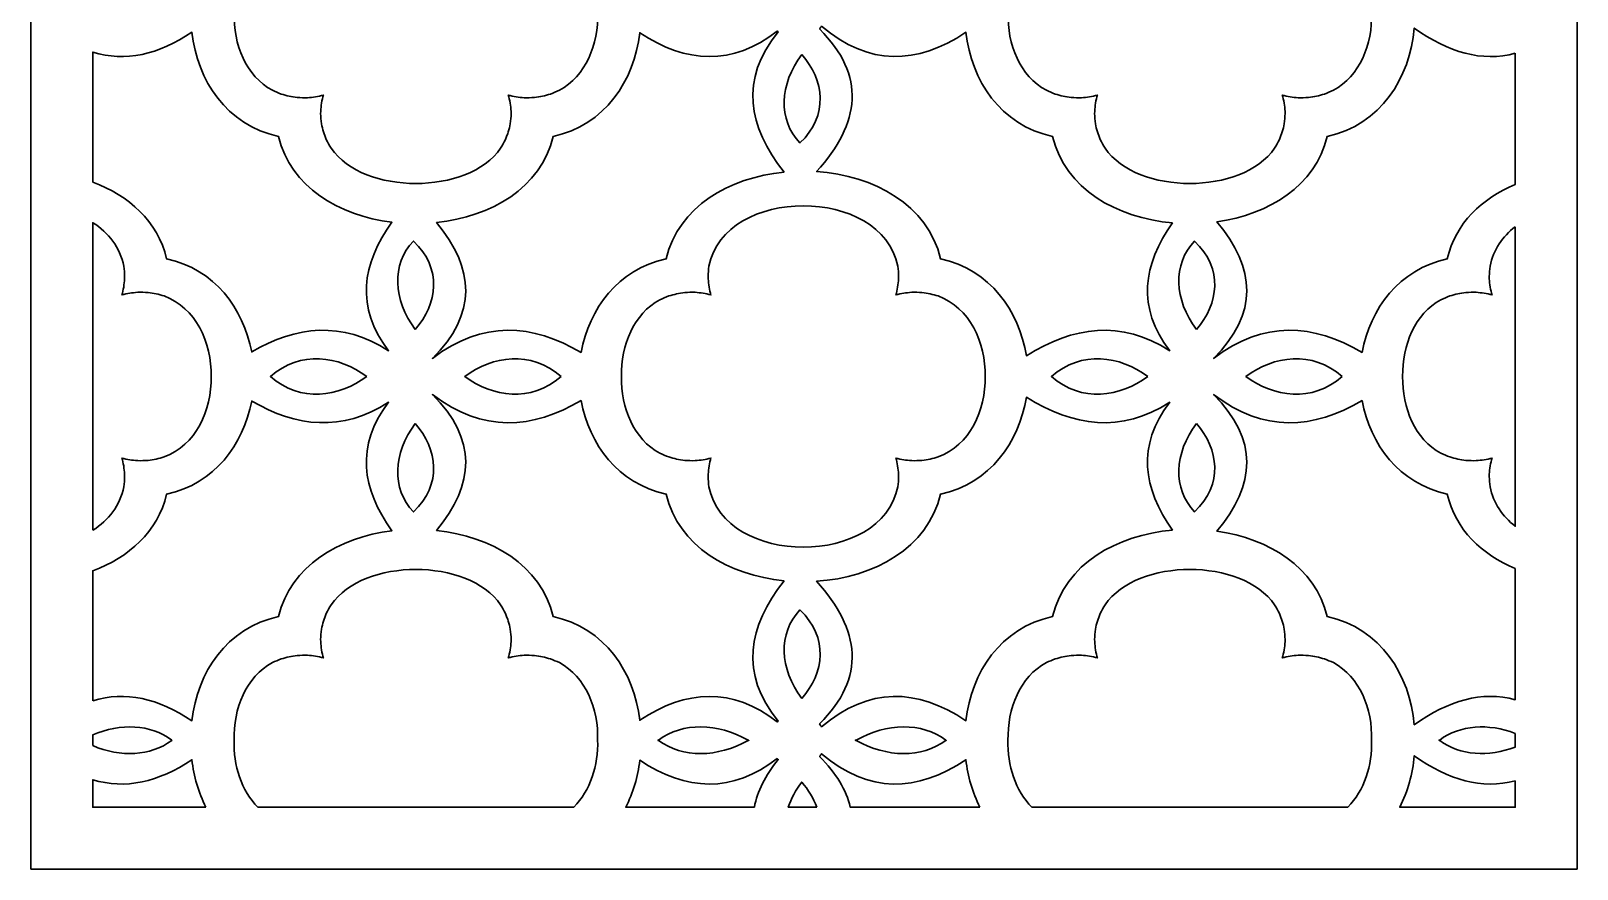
# Model space of a CAD drawing. Header units: centimetres. Extents: x 14.5 to 19.1, y -9 to 9.
# Drawn here: x 14.548 to 19.14, y -9 to -6.512 of the extents above; entities that cross this region are included whole.
import ezdxf

# ---------------------------------------------------------------- set-up
doc = ezdxf.new("R2010")
doc.units = ezdxf.units.CM
doc.header["$MEASUREMENT"] = 0
doc.layers.add('layer 1', color=7, linetype='Continuous')

msp = doc.modelspace()

# ---------------------------------------------------------------- linework, layer by layer
at = {"layer": 'layer 1', "color": 250, "lineweight": 30}
for points, knots in [([(14.54762, 9.00076), (14.54762, 9.00076), (19.1397, 9.00076), (19.1397, 9.00076), (19.1397, 9.00076), (19.1397, 9.00076), (19.1397, -9.00021), (19.1397, -9.00021), (19.1397, -9.00021), (19.1397, -9.00021), (14.54762, -9.00021), (14.54762, -9.00021), (14.54762, -9.00021), (14.54762, -9.00021), (14.54762, 9.00076), (14.54762, 9.00076)], [0, 0, 0, 0, 0.2, 0.2, 0.2, 0.2, 0.4, 0.4, 0.4, 0.4, 0.6, 0.6, 0.6, 0.6, 1, 1, 1, 1]), ([(15.15078, -6.45843), (15.1487, -6.36483), (15.1867, -6.26979), (15.26472, -6.22813), (15.26472, -6.22813), (15.2734, -6.22399), (15.28192, -6.22041), (15.291, -6.21707), (15.291, -6.21707), (15.30698, -6.21204), (15.3219, -6.20885), (15.33865, -6.20687), (15.33865, -6.20687), (15.34899, -6.20614), (15.35885, -6.2059), (15.36921, -6.20615), (15.36921, -6.20615), (15.38569, -6.20733), (15.40049, -6.2097), (15.41631, -6.2138), (15.41631, -6.2138), (15.4158, -6.21222), (15.41528, -6.21062), (15.41478, -6.209), (15.41478, -6.209), (15.41058, -6.19214), (15.40849, -6.1766), (15.40803, -6.1593), (15.40803, -6.1593), (15.40831, -6.14898), (15.4091, -6.13919), (15.4105, -6.12894), (15.4105, -6.12894), (15.41371, -6.11237), (15.41822, -6.09766), (15.42491, -6.08197), (15.42491, -6.08197), (15.42926, -6.07303), (15.43387, -6.06469), (15.43916, -6.0562), (15.43916, -6.0562), (15.53583, -5.91659), (15.84584, -5.91642), (15.94265, -6.0562), (15.94265, -6.0562), (15.94791, -6.06469), (15.95254, -6.07303), (15.9569, -6.08197), (15.9569, -6.08197), (15.96359, -6.09766), (15.96809, -6.11237), (15.9713, -6.12894), (15.9713, -6.12894), (15.97271, -6.13919), (15.9735, -6.14898), (15.97377, -6.1593), (15.97377, -6.1593), (15.97331, -6.1766), (15.97124, -6.19214), (15.96701, -6.209), (15.96701, -6.209), (15.96652, -6.21062), (15.96601, -6.21222), (15.96549, -6.2138), (15.96549, -6.2138), (15.98132, -6.2097), (15.99611, -6.20733), (16.01258, -6.20615), (16.01258, -6.20615), (16.02294, -6.2059), (16.03282, -6.20614), (16.04315, -6.20687), (16.04315, -6.20687), (16.0599, -6.20885), (16.07482, -6.21204), (16.09081, -6.21707), (16.09081, -6.21707), (16.09989, -6.22041), (16.1084, -6.22399), (16.11711, -6.22813), (16.11711, -6.22813), (16.19544, -6.26998), (16.23337, -6.36485), (16.2308, -6.45843), (16.2308, -6.45843), (16.23337, -6.55199), (16.19544, -6.64687), (16.11711, -6.68873), (16.11711, -6.68873), (16.1084, -6.69287), (16.09989, -6.69644), (16.09081, -6.69977), (16.09081, -6.69977), (16.07482, -6.70481), (16.0599, -6.70798), (16.04315, -6.70997), (16.04315, -6.70997), (16.03282, -6.7107), (16.02294, -6.71093), (16.01258, -6.71069), (16.01258, -6.71069), (15.99611, -6.70952), (15.98132, -6.70713), (15.96549, -6.70304), (15.96549, -6.70304), (15.96601, -6.70463), (15.96652, -6.70624), (15.96701, -6.70785), (15.96701, -6.70785), (15.97124, -6.72471), (15.97331, -6.74023), (15.97377, -6.75755), (15.97377, -6.75755), (15.9735, -6.76785), (15.97271, -6.77766), (15.9713, -6.78789), (15.9713, -6.78789), (15.96809, -6.80447), (15.96359, -6.8192), (15.9569, -6.83487), (15.9569, -6.83487), (15.95254, -6.84381), (15.94791, -6.85215), (15.94265, -6.86065), (15.94265, -6.86065), (15.84584, -7.00043), (15.53583, -7.00026), (15.43916, -6.86065), (15.43916, -6.86065), (15.43387, -6.85215), (15.42926, -6.84381), (15.42491, -6.83487), (15.42491, -6.83487), (15.41822, -6.8192), (15.41371, -6.80447), (15.4105, -6.78789), (15.4105, -6.78789), (15.4091, -6.77766), (15.40831, -6.76785), (15.40803, -6.75755), (15.40803, -6.75755), (15.40849, -6.74023), (15.41058, -6.72471), (15.41478, -6.70785), (15.41478, -6.70785), (15.41528, -6.70624), (15.4158, -6.70463), (15.41631, -6.70304), (15.41631, -6.70304), (15.40049, -6.70713), (15.38569, -6.70952), (15.36921, -6.71069), (15.36921, -6.71069), (15.35885, -6.71093), (15.34899, -6.7107), (15.33865, -6.70997), (15.33865, -6.70997), (15.3219, -6.70798), (15.30698, -6.70481), (15.291, -6.69977), (15.291, -6.69977), (15.28192, -6.69644), (15.2734, -6.69287), (15.26472, -6.68873), (15.26472, -6.68873), (15.1867, -6.64705), (15.1487, -6.55202), (15.15078, -6.45843)], [0, 0, 0, 0, 0.0232558, 0.0232558, 0.0232558, 0.0232558, 0.0465116, 0.0465116, 0.0465116, 0.0465116, 0.0697674, 0.0697674, 0.0697674, 0.0697674, 0.0930233, 0.0930233, 0.0930233, 0.0930233, 0.1162791, 0.1162791, 0.1162791, 0.1162791, 0.1395349, 0.1395349, 0.1395349, 0.1395349, 0.1627907, 0.1627907, 0.1627907, 0.1627907, 0.1860465, 0.1860465, 0.1860465, 0.1860465, 0.2093023, 0.2093023, 0.2093023, 0.2093023, 0.2325581, 0.2325581, 0.2325581, 0.2325581, 0.255814, 0.255814, 0.255814, 0.255814, 0.2790698, 0.2790698, 0.2790698, 0.2790698, 0.3023256, 0.3023256, 0.3023256, 0.3023256, 0.3255814, 0.3255814, 0.3255814, 0.3255814, 0.3488372, 0.3488372, 0.3488372, 0.3488372, 0.372093, 0.372093, 0.372093, 0.372093, 0.3953488, 0.3953488, 0.3953488, 0.3953488, 0.4186047, 0.4186047, 0.4186047, 0.4186047, 0.4418605, 0.4418605, 0.4418605, 0.4418605, 0.4651163, 0.4651163, 0.4651163, 0.4651163, 0.4883721, 0.4883721, 0.4883721, 0.4883721, 0.5116279, 0.5116279, 0.5116279, 0.5116279, 0.5348837, 0.5348837, 0.5348837, 0.5348837, 0.5581395, 0.5581395, 0.5581395, 0.5581395, 0.5813953, 0.5813953, 0.5813953, 0.5813953, 0.6046512, 0.6046512, 0.6046512, 0.6046512, 0.627907, 0.627907, 0.627907, 0.627907, 0.6511628, 0.6511628, 0.6511628, 0.6511628, 0.6744186, 0.6744186, 0.6744186, 0.6744186, 0.6976744, 0.6976744, 0.6976744, 0.6976744, 0.7209302, 0.7209302, 0.7209302, 0.7209302, 0.744186, 0.744186, 0.744186, 0.744186, 0.7674419, 0.7674419, 0.7674419, 0.7674419, 0.7906977, 0.7906977, 0.7906977, 0.7906977, 0.8139535, 0.8139535, 0.8139535, 0.8139535, 0.8372093, 0.8372093, 0.8372093, 0.8372093, 0.8604651, 0.8604651, 0.8604651, 0.8604651, 0.8837209, 0.8837209, 0.8837209, 0.8837209, 0.9069767, 0.9069767, 0.9069767, 0.9069767, 0.9302326, 0.9302326, 0.9302326, 0.9302326, 0.9534884, 0.9534884, 0.9534884, 0.9534884, 1, 1, 1, 1]), ([(17.44948, -6.45843), (17.44739, -6.36483), (17.48541, -6.26979), (17.56341, -6.22813), (17.56341, -6.22813), (17.57212, -6.22399), (17.58061, -6.22041), (17.5897, -6.21707), (17.5897, -6.21707), (17.60568, -6.21204), (17.6206, -6.20885), (17.63735, -6.20687), (17.63735, -6.20687), (17.6477, -6.20614), (17.65756, -6.2059), (17.66793, -6.20615), (17.66793, -6.20615), (17.6844, -6.20733), (17.69919, -6.2097), (17.71501, -6.2138), (17.71501, -6.2138), (17.71449, -6.21222), (17.71399, -6.21062), (17.71349, -6.209), (17.71349, -6.209), (17.70928, -6.19214), (17.70719, -6.1766), (17.70673, -6.1593), (17.70673, -6.1593), (17.70701, -6.14898), (17.70779, -6.13919), (17.7092, -6.12894), (17.7092, -6.12894), (17.71242, -6.11237), (17.71691, -6.09766), (17.7236, -6.08197), (17.7236, -6.08197), (17.72798, -6.07303), (17.73258, -6.06469), (17.73785, -6.0562), (17.73785, -6.0562), (17.83454, -5.91659), (18.14456, -5.91642), (18.24135, -6.0562), (18.24135, -6.0562), (18.24662, -6.06469), (18.25124, -6.07303), (18.25561, -6.08197), (18.25561, -6.08197), (18.26229, -6.09766), (18.2668, -6.11237), (18.27, -6.12894), (18.27, -6.12894), (18.27142, -6.13919), (18.27221, -6.14898), (18.27249, -6.1593), (18.27249, -6.1593), (18.27201, -6.1766), (18.26993, -6.19214), (18.26572, -6.209), (18.26572, -6.209), (18.26523, -6.21062), (18.26472, -6.21222), (18.26419, -6.2138), (18.26419, -6.2138), (18.28002, -6.2097), (18.29481, -6.20733), (18.31127, -6.20615), (18.31127, -6.20615), (18.32165, -6.2059), (18.33152, -6.20614), (18.34186, -6.20687), (18.34186, -6.20687), (18.3586, -6.20885), (18.37352, -6.21204), (18.3895, -6.21707), (18.3895, -6.21707), (18.3986, -6.22041), (18.4071, -6.22399), (18.4158, -6.22813), (18.4158, -6.22813), (18.49413, -6.26998), (18.53206, -6.36485), (18.5295, -6.45843), (18.5295, -6.45843), (18.53206, -6.55199), (18.49413, -6.64687), (18.4158, -6.68873), (18.4158, -6.68873), (18.4071, -6.69287), (18.3986, -6.69644), (18.3895, -6.69977), (18.3895, -6.69977), (18.37352, -6.70481), (18.3586, -6.70798), (18.34186, -6.70997), (18.34186, -6.70997), (18.33152, -6.7107), (18.32165, -6.71093), (18.31127, -6.71069), (18.31127, -6.71069), (18.29481, -6.70952), (18.28002, -6.70713), (18.26419, -6.70304), (18.26419, -6.70304), (18.26472, -6.70463), (18.26523, -6.70624), (18.26572, -6.70785), (18.26572, -6.70785), (18.26993, -6.72471), (18.27201, -6.74023), (18.27249, -6.75755), (18.27249, -6.75755), (18.27221, -6.76785), (18.27142, -6.77766), (18.27, -6.78789), (18.27, -6.78789), (18.2668, -6.80447), (18.26229, -6.8192), (18.25561, -6.83487), (18.25561, -6.83487), (18.25124, -6.84381), (18.24662, -6.85215), (18.24135, -6.86065), (18.24135, -6.86065), (18.14456, -7.00043), (17.83454, -7.00026), (17.73785, -6.86065), (17.73785, -6.86065), (17.73258, -6.85215), (17.72798, -6.84381), (17.7236, -6.83487), (17.7236, -6.83487), (17.71691, -6.8192), (17.71242, -6.80447), (17.7092, -6.78789), (17.7092, -6.78789), (17.70779, -6.77766), (17.70701, -6.76785), (17.70673, -6.75755), (17.70673, -6.75755), (17.70719, -6.74023), (17.70928, -6.72471), (17.71349, -6.70785), (17.71349, -6.70785), (17.71399, -6.70624), (17.71449, -6.70463), (17.71501, -6.70304), (17.71501, -6.70304), (17.69919, -6.70713), (17.6844, -6.70952), (17.66793, -6.71069), (17.66793, -6.71069), (17.65756, -6.71093), (17.6477, -6.7107), (17.63735, -6.70997), (17.63735, -6.70997), (17.6206, -6.70798), (17.60568, -6.70481), (17.5897, -6.69977), (17.5897, -6.69977), (17.58061, -6.69644), (17.57212, -6.69287), (17.56341, -6.68873), (17.56341, -6.68873), (17.48541, -6.64705), (17.44739, -6.55202), (17.44948, -6.45843)], [0, 0, 0, 0, 0.0232558, 0.0232558, 0.0232558, 0.0232558, 0.0465116, 0.0465116, 0.0465116, 0.0465116, 0.0697674, 0.0697674, 0.0697674, 0.0697674, 0.0930233, 0.0930233, 0.0930233, 0.0930233, 0.1162791, 0.1162791, 0.1162791, 0.1162791, 0.1395349, 0.1395349, 0.1395349, 0.1395349, 0.1627907, 0.1627907, 0.1627907, 0.1627907, 0.1860465, 0.1860465, 0.1860465, 0.1860465, 0.2093023, 0.2093023, 0.2093023, 0.2093023, 0.2325581, 0.2325581, 0.2325581, 0.2325581, 0.255814, 0.255814, 0.255814, 0.255814, 0.2790698, 0.2790698, 0.2790698, 0.2790698, 0.3023256, 0.3023256, 0.3023256, 0.3023256, 0.3255814, 0.3255814, 0.3255814, 0.3255814, 0.3488372, 0.3488372, 0.3488372, 0.3488372, 0.372093, 0.372093, 0.372093, 0.372093, 0.3953488, 0.3953488, 0.3953488, 0.3953488, 0.4186047, 0.4186047, 0.4186047, 0.4186047, 0.4418605, 0.4418605, 0.4418605, 0.4418605, 0.4651163, 0.4651163, 0.4651163, 0.4651163, 0.4883721, 0.4883721, 0.4883721, 0.4883721, 0.5116279, 0.5116279, 0.5116279, 0.5116279, 0.5348837, 0.5348837, 0.5348837, 0.5348837, 0.5581395, 0.5581395, 0.5581395, 0.5581395, 0.5813953, 0.5813953, 0.5813953, 0.5813953, 0.6046512, 0.6046512, 0.6046512, 0.6046512, 0.627907, 0.627907, 0.627907, 0.627907, 0.6511628, 0.6511628, 0.6511628, 0.6511628, 0.6744186, 0.6744186, 0.6744186, 0.6744186, 0.6976744, 0.6976744, 0.6976744, 0.6976744, 0.7209302, 0.7209302, 0.7209302, 0.7209302, 0.744186, 0.744186, 0.744186, 0.744186, 0.7674419, 0.7674419, 0.7674419, 0.7674419, 0.7906977, 0.7906977, 0.7906977, 0.7906977, 0.8139535, 0.8139535, 0.8139535, 0.8139535, 0.8372093, 0.8372093, 0.8372093, 0.8372093, 0.8604651, 0.8604651, 0.8604651, 0.8604651, 0.8837209, 0.8837209, 0.8837209, 0.8837209, 0.9069767, 0.9069767, 0.9069767, 0.9069767, 0.9302326, 0.9302326, 0.9302326, 0.9302326, 0.9534884, 0.9534884, 0.9534884, 0.9534884, 1, 1, 1, 1]), ([(14.7313, -6.96129), (14.7313, -6.96129), (14.7313, -6.57543), (14.7313, -6.57543), (14.7313, -6.57543), (14.82813, -6.60547), (14.92633, -6.58265), (15.02566, -6.51637), (15.02566, -6.51637), (15.04199, -6.65926), (15.12787, -6.79181), (15.2834, -6.82569), (15.2834, -6.82569), (15.31847, -6.97585), (15.4621, -7.06065), (15.61981, -7.08011), (15.61981, -7.08011), (15.53075, -7.20513), (15.51053, -7.33191), (15.61002, -7.46172), (15.61002, -7.46172), (15.47169, -7.37251), (15.33656, -7.38822), (15.20329, -7.46527), (15.20329, -7.46527), (15.17825, -7.33548), (15.09407, -7.22032), (14.95062, -7.18904), (14.95062, -7.18904), (14.92441, -7.07684), (14.83842, -7.00093), (14.7313, -6.96129)], [0, 0, 0, 0, 0.1111111, 0.1111111, 0.1111111, 0.1111111, 0.2222222, 0.2222222, 0.2222222, 0.2222222, 0.3333333, 0.3333333, 0.3333333, 0.3333333, 0.4444444, 0.4444444, 0.4444444, 0.4444444, 0.5555556, 0.5555556, 0.5555556, 0.5555556, 0.6666667, 0.6666667, 0.6666667, 0.6666667, 0.7777778, 0.7777778, 0.7777778, 0.7777778, 1, 1, 1, 1]), ([(16.78436, -6.93166), (16.62149, -6.94793), (16.47062, -7.03367), (16.43431, -7.18904), (16.43431, -7.18904), (16.2904, -7.22042), (16.20612, -7.33625), (16.18141, -7.46658), (16.18141, -7.46658), (16.03705, -7.38235), (15.89052, -7.36986), (15.74016, -7.48444), (15.74016, -7.48444), (15.87347, -7.35284), (15.86587, -7.21818), (15.75234, -7.0812), (15.75234, -7.0812), (15.91381, -7.06405), (16.06261, -6.97893), (16.0984, -6.82569), (16.0984, -6.82569), (16.25338, -6.79191), (16.3392, -6.6602), (16.35596, -6.51791), (16.35596, -6.51791), (16.49452, -6.60942), (16.63087, -6.61628), (16.76436, -6.51277), (16.76436, -6.51277), (16.76533, -6.51371), (16.76634, -6.51462), (16.76738, -6.51551), (16.76738, -6.51551), (16.65073, -6.65735), (16.67838, -6.79551), (16.78436, -6.93166)], [0, 0, 0, 0, 0.1, 0.1, 0.1, 0.1, 0.2, 0.2, 0.2, 0.2, 0.3, 0.3, 0.3, 0.3, 0.4, 0.4, 0.4, 0.4, 0.5, 0.5, 0.5, 0.5, 0.6, 0.6, 0.6, 0.6, 0.7, 0.7, 0.7, 0.7, 0.8, 0.8, 0.8, 0.8, 1, 1, 1, 1]), ([(17.93819, -7.08222), (17.85041, -7.20656), (17.83098, -7.33264), (17.9299, -7.46172), (17.9299, -7.46172), (17.78499, -7.36824), (17.64353, -7.38996), (17.50407, -7.47675), (17.50407, -7.47675), (17.48185, -7.3423), (17.39699, -7.22123), (17.24932, -7.18904), (17.24932, -7.18904), (17.21169, -7.0279), (17.05071, -6.9416), (16.88097, -6.93013), (16.88097, -6.93013), (17.01187, -6.78619), (17.02825, -6.64472), (16.88979, -6.50666), (16.88979, -6.50666), (16.89202, -6.50403), (16.89408, -6.50124), (16.89592, -6.49836), (16.89592, -6.49836), (17.0358, -6.61734), (17.17888, -6.61345), (17.32436, -6.51637), (17.32436, -6.51637), (17.34069, -6.65926), (17.42657, -6.79181), (17.58209, -6.82569), (17.58209, -6.82569), (17.61863, -6.98209), (17.7729, -7.06761), (17.93819, -7.08222)], [0, 0, 0, 0, 0.1, 0.1, 0.1, 0.1, 0.2, 0.2, 0.2, 0.2, 0.3, 0.3, 0.3, 0.3, 0.4, 0.4, 0.4, 0.4, 0.5, 0.5, 0.5, 0.5, 0.6, 0.6, 0.6, 0.6, 0.7, 0.7, 0.7, 0.7, 0.8, 0.8, 0.8, 0.8, 1, 1, 1, 1]), ([(18.95603, -6.57882), (18.95603, -6.57882), (18.95603, -6.96816), (18.95603, -6.96816), (18.95603, -6.96816), (18.85711, -7.00938), (18.77896, -7.083), (18.7542, -7.18904), (18.7542, -7.18904), (18.61029, -7.22042), (18.52601, -7.33625), (18.5013, -7.46658), (18.5013, -7.46658), (18.35694, -7.38235), (18.21041, -7.36986), (18.06004, -7.48444), (18.06004, -7.48444), (18.19412, -7.3521), (18.18566, -7.21663), (18.07026, -7.07883), (18.07026, -7.07883), (18.22416, -7.05718), (18.36275, -6.97282), (18.39711, -6.82569), (18.39711, -6.82569), (18.55703, -6.79085), (18.64331, -6.65172), (18.65606, -6.50426), (18.65606, -6.50426), (18.7573, -6.57687), (18.85735, -6.60503), (18.95603, -6.57882)], [0, 0, 0, 0, 0.1111111, 0.1111111, 0.1111111, 0.1111111, 0.2222222, 0.2222222, 0.2222222, 0.2222222, 0.3333333, 0.3333333, 0.3333333, 0.3333333, 0.4444444, 0.4444444, 0.4444444, 0.4444444, 0.5555556, 0.5555556, 0.5555556, 0.5555556, 0.6666667, 0.6666667, 0.6666667, 0.6666667, 0.7777778, 0.7777778, 0.7777778, 0.7777778, 1, 1, 1, 1]), ([(16.83691, -6.58266), (16.77102, -6.67093), (16.76583, -6.77591), (16.8317, -6.84511), (16.8317, -6.84511), (16.91754, -6.76279), (16.90367, -6.65861), (16.83691, -6.58266)], [0, 0, 0, 0, 0.3333333, 0.3333333, 0.3333333, 0.3333333, 1, 1, 1, 1]), ([(17.38184, -7.53815), (17.3829, -7.43665), (17.33627, -7.3339), (17.24173, -7.29923), (17.24173, -7.29923), (17.22573, -7.29418), (17.21081, -7.29103), (17.19408, -7.28904), (17.19408, -7.28904), (17.18373, -7.2883), (17.17386, -7.28808), (17.1635, -7.28833), (17.1635, -7.28833), (17.14702, -7.28949), (17.13223, -7.29186), (17.11642, -7.29596), (17.11642, -7.29596), (17.11693, -7.29437), (17.11743, -7.29277), (17.11793, -7.29115), (17.11793, -7.29115), (17.12214, -7.27429), (17.12423, -7.25876), (17.1247, -7.24145), (17.1247, -7.24145), (17.12442, -7.23116), (17.12363, -7.22135), (17.12222, -7.21112), (17.12222, -7.21112), (17.07589, -6.97173), (16.60776, -6.97173), (16.56141, -7.21112), (16.56141, -7.21112), (16.56001, -7.22135), (16.55922, -7.23116), (16.55894, -7.24145), (16.55894, -7.24145), (16.55942, -7.25876), (16.56149, -7.27429), (16.5657, -7.29115), (16.5657, -7.29115), (16.5662, -7.29277), (16.5667, -7.29437), (16.56722, -7.29596), (16.56722, -7.29596), (16.5514, -7.29186), (16.53661, -7.28949), (16.52015, -7.28833), (16.52015, -7.28833), (16.50977, -7.28808), (16.4999, -7.2883), (16.48957, -7.28904), (16.48957, -7.28904), (16.47282, -7.29103), (16.4579, -7.29418), (16.44192, -7.29923), (16.44192, -7.29923), (16.43283, -7.30255), (16.42432, -7.30615), (16.41563, -7.31028), (16.41563, -7.31028), (16.3382, -7.35164), (16.30026, -7.44537), (16.30168, -7.53815), (16.30168, -7.53815), (16.30026, -7.63093), (16.3382, -7.72466), (16.41563, -7.76602), (16.41563, -7.76602), (16.42432, -7.77017), (16.43283, -7.77375), (16.44192, -7.77707), (16.44192, -7.77707), (16.4579, -7.78212), (16.47282, -7.78529), (16.48957, -7.78726), (16.48957, -7.78726), (16.4999, -7.788), (16.50977, -7.78822), (16.52015, -7.78798), (16.52015, -7.78798), (16.53661, -7.78682), (16.5514, -7.78444), (16.56722, -7.78034), (16.56722, -7.78034), (16.5667, -7.78193), (16.5662, -7.78353), (16.5657, -7.78515), (16.5657, -7.78515), (16.56149, -7.80201), (16.55942, -7.81754), (16.55894, -7.83485), (16.55894, -7.83485), (16.55922, -7.84514), (16.56001, -7.85496), (16.56141, -7.8652), (16.56141, -7.8652), (16.60776, -8.10457), (17.07589, -8.10457), (17.12222, -7.8652), (17.12222, -7.8652), (17.12363, -7.85496), (17.12442, -7.84514), (17.1247, -7.83485), (17.1247, -7.83485), (17.12423, -7.81754), (17.12214, -7.80201), (17.11793, -7.78515), (17.11793, -7.78515), (17.11743, -7.78353), (17.11693, -7.78193), (17.11642, -7.78034), (17.11642, -7.78034), (17.13223, -7.78444), (17.14702, -7.78682), (17.1635, -7.78798), (17.1635, -7.78798), (17.17386, -7.78822), (17.18373, -7.788), (17.19408, -7.78726), (17.19408, -7.78726), (17.21081, -7.78529), (17.22573, -7.78212), (17.24173, -7.77707), (17.24173, -7.77707), (17.33627, -7.7424), (17.3829, -7.63965), (17.38184, -7.53815)], [0, 0, 0, 0, 0.030303, 0.030303, 0.030303, 0.030303, 0.0606061, 0.0606061, 0.0606061, 0.0606061, 0.0909091, 0.0909091, 0.0909091, 0.0909091, 0.1212121, 0.1212121, 0.1212121, 0.1212121, 0.1515152, 0.1515152, 0.1515152, 0.1515152, 0.1818182, 0.1818182, 0.1818182, 0.1818182, 0.2121212, 0.2121212, 0.2121212, 0.2121212, 0.2424242, 0.2424242, 0.2424242, 0.2424242, 0.2727273, 0.2727273, 0.2727273, 0.2727273, 0.3030303, 0.3030303, 0.3030303, 0.3030303, 0.3333333, 0.3333333, 0.3333333, 0.3333333, 0.3636364, 0.3636364, 0.3636364, 0.3636364, 0.3939394, 0.3939394, 0.3939394, 0.3939394, 0.4242424, 0.4242424, 0.4242424, 0.4242424, 0.4545455, 0.4545455, 0.4545455, 0.4545455, 0.4848485, 0.4848485, 0.4848485, 0.4848485, 0.5151515, 0.5151515, 0.5151515, 0.5151515, 0.5454545, 0.5454545, 0.5454545, 0.5454545, 0.5757576, 0.5757576, 0.5757576, 0.5757576, 0.6060606, 0.6060606, 0.6060606, 0.6060606, 0.6363636, 0.6363636, 0.6363636, 0.6363636, 0.6666667, 0.6666667, 0.6666667, 0.6666667, 0.6969697, 0.6969697, 0.6969697, 0.6969697, 0.7272727, 0.7272727, 0.7272727, 0.7272727, 0.7575758, 0.7575758, 0.7575758, 0.7575758, 0.7878788, 0.7878788, 0.7878788, 0.7878788, 0.8181818, 0.8181818, 0.8181818, 0.8181818, 0.8484848, 0.8484848, 0.8484848, 0.8484848, 0.8787879, 0.8787879, 0.8787879, 0.8787879, 0.9090909, 0.9090909, 0.9090909, 0.9090909, 0.9393939, 0.9393939, 0.9393939, 0.9393939, 1, 1, 1, 1]), ([(14.7313, -7.99465), (14.7313, -7.99465), (14.7313, -7.08163), (14.7313, -7.08163), (14.7313, -7.08163), (14.77813, -7.11144), (14.81258, -7.1546), (14.82351, -7.2111), (14.82351, -7.2111), (14.82492, -7.22133), (14.82573, -7.23114), (14.826, -7.24144), (14.826, -7.24144), (14.82552, -7.25876), (14.82345, -7.27428), (14.81922, -7.29113), (14.81922, -7.29113), (14.81873, -7.29275), (14.81823, -7.29436), (14.81771, -7.29594), (14.81771, -7.29594), (14.83353, -7.29185), (14.84832, -7.28947), (14.86479, -7.28831), (14.86479, -7.28831), (14.87516, -7.28806), (14.88503, -7.28829), (14.89538, -7.28903), (14.89538, -7.28903), (14.91211, -7.291), (14.92703, -7.29417), (14.94302, -7.29921), (14.94302, -7.29921), (15.03758, -7.33389), (15.0842, -7.43665), (15.08314, -7.53815), (15.08314, -7.53815), (15.0842, -7.63965), (15.03758, -7.74241), (14.94302, -7.7771), (14.94302, -7.7771), (14.92703, -7.78213), (14.91211, -7.7853), (14.89538, -7.78728), (14.89538, -7.78728), (14.88503, -7.78801), (14.87516, -7.78825), (14.86479, -7.78799), (14.86479, -7.78799), (14.84832, -7.78683), (14.83353, -7.78445), (14.81771, -7.78036), (14.81771, -7.78036), (14.81823, -7.78195), (14.81873, -7.78355), (14.81922, -7.78517), (14.81922, -7.78517), (14.82345, -7.80202), (14.82552, -7.81755), (14.826, -7.83486), (14.826, -7.83486), (14.82573, -7.84517), (14.82492, -7.85498), (14.82351, -7.86521), (14.82351, -7.86521), (14.81258, -7.92171), (14.77813, -7.96483), (14.7313, -7.99465)], [0, 0, 0, 0, 0.0555556, 0.0555556, 0.0555556, 0.0555556, 0.1111111, 0.1111111, 0.1111111, 0.1111111, 0.1666667, 0.1666667, 0.1666667, 0.1666667, 0.2222222, 0.2222222, 0.2222222, 0.2222222, 0.2777778, 0.2777778, 0.2777778, 0.2777778, 0.3333333, 0.3333333, 0.3333333, 0.3333333, 0.3888889, 0.3888889, 0.3888889, 0.3888889, 0.4444444, 0.4444444, 0.4444444, 0.4444444, 0.5, 0.5, 0.5, 0.5, 0.5555556, 0.5555556, 0.5555556, 0.5555556, 0.6111111, 0.6111111, 0.6111111, 0.6111111, 0.6666667, 0.6666667, 0.6666667, 0.6666667, 0.7222222, 0.7222222, 0.7222222, 0.7222222, 0.7777778, 0.7777778, 0.7777778, 0.7777778, 0.8333333, 0.8333333, 0.8333333, 0.8333333, 0.8888889, 0.8888889, 0.8888889, 0.8888889, 1, 1, 1, 1]), ([(18.95603, -7.09381), (18.95603, -7.09381), (18.95603, -7.98246), (18.95603, -7.98246), (18.95603, -7.98246), (18.91817, -7.9535), (18.89084, -7.91443), (18.88132, -7.86521), (18.88132, -7.86521), (18.87991, -7.85498), (18.87911, -7.84517), (18.87884, -7.83488), (18.87884, -7.83488), (18.87931, -7.81756), (18.88139, -7.80204), (18.88559, -7.78517), (18.88559, -7.78517), (18.88609, -7.78355), (18.88661, -7.78195), (18.88711, -7.78036), (18.88711, -7.78036), (18.87129, -7.78446), (18.8565, -7.78683), (18.84003, -7.788), (18.84003, -7.788), (18.82966, -7.78825), (18.81979, -7.78803), (18.80945, -7.78728), (18.80945, -7.78728), (18.79271, -7.7853), (18.77779, -7.78213), (18.76179, -7.7771), (18.76179, -7.7771), (18.75272, -7.77375), (18.74421, -7.77018), (18.7355, -7.76604), (18.7355, -7.76604), (18.65808, -7.72468), (18.62015, -7.63094), (18.62157, -7.53815), (18.62157, -7.53815), (18.62015, -7.44537), (18.65808, -7.35162), (18.7355, -7.31026), (18.7355, -7.31026), (18.74421, -7.30612), (18.75272, -7.30255), (18.76179, -7.2992), (18.76179, -7.2992), (18.77779, -7.29417), (18.79271, -7.291), (18.80945, -7.28902), (18.80945, -7.28902), (18.81979, -7.28829), (18.82966, -7.28806), (18.84003, -7.2883), (18.84003, -7.2883), (18.8565, -7.28947), (18.87129, -7.29184), (18.88711, -7.29594), (18.88711, -7.29594), (18.88661, -7.29436), (18.88609, -7.29275), (18.88559, -7.29113), (18.88559, -7.29113), (18.88139, -7.27428), (18.87931, -7.25876), (18.87884, -7.24144), (18.87884, -7.24144), (18.87911, -7.23113), (18.87991, -7.22133), (18.88132, -7.21109), (18.88132, -7.21109), (18.89084, -7.16188), (18.91817, -7.12278), (18.95603, -7.09381)], [0, 0, 0, 0, 0.05, 0.05, 0.05, 0.05, 0.1, 0.1, 0.1, 0.1, 0.15, 0.15, 0.15, 0.15, 0.2, 0.2, 0.2, 0.2, 0.25, 0.25, 0.25, 0.25, 0.3, 0.3, 0.3, 0.3, 0.35, 0.35, 0.35, 0.35, 0.4, 0.4, 0.4, 0.4, 0.45, 0.45, 0.45, 0.45, 0.5, 0.5, 0.5, 0.5, 0.55, 0.55, 0.55, 0.55, 0.6, 0.6, 0.6, 0.6, 0.65, 0.65, 0.65, 0.65, 0.7, 0.7, 0.7, 0.7, 0.75, 0.75, 0.75, 0.75, 0.8, 0.8, 0.8, 0.8, 0.85, 0.85, 0.85, 0.85, 0.9, 0.9, 0.9, 0.9, 1, 1, 1, 1]), ([(15.68913, -7.39861), (15.62324, -7.31032), (15.61805, -7.20534), (15.68393, -7.13616), (15.68393, -7.13616), (15.76975, -7.21848), (15.7559, -7.32265), (15.68913, -7.39861)], [0, 0, 0, 0, 0.3333333, 0.3333333, 0.3333333, 0.3333333, 1, 1, 1, 1]), ([(18.00901, -7.39861), (17.94314, -7.31032), (17.93792, -7.20534), (18.00382, -7.13616), (18.00382, -7.13616), (18.08964, -7.21848), (18.07577, -7.32265), (18.00901, -7.39861)], [0, 0, 0, 0, 0.3333333, 0.3333333, 0.3333333, 0.3333333, 1, 1, 1, 1]), ([(15.54478, -7.53815), (15.462, -7.47689), (15.34845, -7.4594), (15.25872, -7.53815), (15.25872, -7.53815), (15.34845, -7.6169), (15.462, -7.59941), (15.54478, -7.53815)], [0, 0, 0, 0, 0.3333333, 0.3333333, 0.3333333, 0.3333333, 1, 1, 1, 1]), ([(16.12209, -7.53815), (16.03237, -7.4594), (15.91881, -7.47689), (15.83604, -7.53815), (15.83604, -7.53815), (15.91881, -7.59941), (16.03237, -7.6169), (16.12209, -7.53815)], [0, 0, 0, 0, 0.3333333, 0.3333333, 0.3333333, 0.3333333, 1, 1, 1, 1]), ([(17.86467, -7.53815), (17.78189, -7.47689), (17.66834, -7.4594), (17.57861, -7.53815), (17.57861, -7.53815), (17.66834, -7.6169), (17.78189, -7.59941), (17.86467, -7.53815)], [0, 0, 0, 0, 0.3333333, 0.3333333, 0.3333333, 0.3333333, 1, 1, 1, 1]), ([(18.44198, -7.53815), (18.35226, -7.4594), (18.23872, -7.47689), (18.15593, -7.53815), (18.15593, -7.53815), (18.23872, -7.59941), (18.35226, -7.6169), (18.44198, -7.53815)], [0, 0, 0, 0, 0.3333333, 0.3333333, 0.3333333, 0.3333333, 1, 1, 1, 1]), ([(14.7313, -8.50084), (14.7313, -8.50084), (14.7313, -8.11498), (14.7313, -8.11498), (14.7313, -8.11498), (14.83842, -8.07535), (14.92441, -7.99947), (14.95062, -7.88726), (14.95062, -7.88726), (15.09407, -7.85598), (15.17825, -7.74082), (15.20329, -7.61104), (15.20329, -7.61104), (15.33656, -7.68808), (15.47169, -7.70379), (15.61002, -7.61458), (15.61002, -7.61458), (15.51053, -7.7444), (15.53075, -7.87117), (15.61981, -7.99619), (15.61981, -7.99619), (15.4621, -8.01565), (15.31847, -8.10047), (15.2834, -8.25061), (15.2834, -8.25061), (15.12787, -8.28449), (15.04199, -8.41704), (15.02566, -8.55993), (15.02566, -8.55993), (14.92633, -8.49365), (14.82813, -8.4708), (14.7313, -8.50084)], [0, 0, 0, 0, 0.1111111, 0.1111111, 0.1111111, 0.1111111, 0.2222222, 0.2222222, 0.2222222, 0.2222222, 0.3333333, 0.3333333, 0.3333333, 0.3333333, 0.4444444, 0.4444444, 0.4444444, 0.4444444, 0.5555556, 0.5555556, 0.5555556, 0.5555556, 0.6666667, 0.6666667, 0.6666667, 0.6666667, 0.7777778, 0.7777778, 0.7777778, 0.7777778, 1, 1, 1, 1]), ([(16.78436, -8.14464), (16.62149, -8.12837), (16.47062, -8.04263), (16.43431, -7.88726), (16.43431, -7.88726), (16.2904, -7.85589), (16.20612, -7.74005), (16.18141, -7.60972), (16.18141, -7.60972), (16.03705, -7.69395), (15.89052, -7.70644), (15.74016, -7.59186), (15.74016, -7.59186), (15.87347, -7.72347), (15.86587, -7.85812), (15.75234, -7.99511), (15.75234, -7.99511), (15.91381, -8.01225), (16.06261, -8.09737), (16.0984, -8.25061), (16.0984, -8.25061), (16.25338, -8.28439), (16.3392, -8.4161), (16.35596, -8.5584), (16.35596, -8.5584), (16.49452, -8.46688), (16.63087, -8.46003), (16.76436, -8.56353), (16.76436, -8.56353), (16.76533, -8.5626), (16.76634, -8.56168), (16.76738, -8.56081), (16.76738, -8.56081), (16.65073, -8.41895), (16.67838, -8.2808), (16.78436, -8.14464)], [0, 0, 0, 0, 0.1, 0.1, 0.1, 0.1, 0.2, 0.2, 0.2, 0.2, 0.3, 0.3, 0.3, 0.3, 0.4, 0.4, 0.4, 0.4, 0.5, 0.5, 0.5, 0.5, 0.6, 0.6, 0.6, 0.6, 0.7, 0.7, 0.7, 0.7, 0.8, 0.8, 0.8, 0.8, 1, 1, 1, 1]), ([(17.93819, -7.99408), (17.85041, -7.86975), (17.83098, -7.74366), (17.9299, -7.61458), (17.9299, -7.61458), (17.78499, -7.70806), (17.64353, -7.68635), (17.50407, -7.59955), (17.50407, -7.59955), (17.48185, -7.734), (17.39699, -7.85507), (17.24932, -7.88726), (17.24932, -7.88726), (17.21169, -8.0484), (17.05071, -8.1347), (16.88097, -8.14617), (16.88097, -8.14617), (17.01187, -8.29012), (17.02825, -8.43159), (16.88979, -8.56964), (16.88979, -8.56964), (16.89202, -8.57229), (16.89408, -8.57506), (16.89592, -8.57795), (16.89592, -8.57795), (17.0358, -8.45896), (17.17888, -8.46285), (17.32436, -8.55993), (17.32436, -8.55993), (17.34069, -8.41704), (17.42657, -8.28449), (17.58209, -8.25061), (17.58209, -8.25061), (17.61863, -8.09421), (17.7729, -8.00869), (17.93819, -7.99408)], [0, 0, 0, 0, 0.1, 0.1, 0.1, 0.1, 0.2, 0.2, 0.2, 0.2, 0.3, 0.3, 0.3, 0.3, 0.4, 0.4, 0.4, 0.4, 0.5, 0.5, 0.5, 0.5, 0.6, 0.6, 0.6, 0.6, 0.7, 0.7, 0.7, 0.7, 0.8, 0.8, 0.8, 0.8, 1, 1, 1, 1]), ([(18.95603, -8.1081), (18.95603, -8.1081), (18.95603, -8.49745), (18.95603, -8.49745), (18.95603, -8.49745), (18.85735, -8.47124), (18.7573, -8.49944), (18.65606, -8.57204), (18.65606, -8.57204), (18.64331, -8.4246), (18.55703, -8.28546), (18.39711, -8.25061), (18.39711, -8.25061), (18.36275, -8.10348), (18.22416, -8.01914), (18.07026, -7.99747), (18.07026, -7.99747), (18.18566, -7.85969), (18.19412, -7.7242), (18.06004, -7.59186), (18.06004, -7.59186), (18.21041, -7.70644), (18.35694, -7.69395), (18.5013, -7.60972), (18.5013, -7.60972), (18.52601, -7.74005), (18.61029, -7.85589), (18.7542, -7.88726), (18.7542, -7.88726), (18.77896, -7.99331), (18.85711, -8.06688), (18.95603, -8.1081)], [0, 0, 0, 0, 0.1111111, 0.1111111, 0.1111111, 0.1111111, 0.2222222, 0.2222222, 0.2222222, 0.2222222, 0.3333333, 0.3333333, 0.3333333, 0.3333333, 0.4444444, 0.4444444, 0.4444444, 0.4444444, 0.5555556, 0.5555556, 0.5555556, 0.5555556, 0.6666667, 0.6666667, 0.6666667, 0.6666667, 0.7777778, 0.7777778, 0.7777778, 0.7777778, 1, 1, 1, 1]), ([(15.68913, -7.6777), (15.62324, -7.76598), (15.61805, -7.87096), (15.68393, -7.94014), (15.68393, -7.94014), (15.76975, -7.85782), (15.7559, -7.75365), (15.68913, -7.6777)], [0, 0, 0, 0, 0.3333333, 0.3333333, 0.3333333, 0.3333333, 1, 1, 1, 1]), ([(18.00901, -7.6777), (17.94314, -7.76598), (17.93792, -7.87096), (18.00382, -7.94014), (18.00382, -7.94014), (18.08964, -7.85782), (18.07577, -7.75365), (18.00901, -7.6777)], [0, 0, 0, 0, 0.3333333, 0.3333333, 0.3333333, 0.3333333, 1, 1, 1, 1]), ([(16.15982, -8.81654), (16.15982, -8.81654), (15.22202, -8.81654), (15.22202, -8.81654), (15.22202, -8.81654), (15.17286, -8.76786), (15.14912, -8.69243), (15.15078, -8.61788), (15.15078, -8.61788), (15.1487, -8.52428), (15.1867, -8.42925), (15.26472, -8.38758), (15.26472, -8.38758), (15.2734, -8.38343), (15.28192, -8.37986), (15.291, -8.37654), (15.291, -8.37654), (15.30698, -8.3715), (15.3219, -8.36832), (15.33865, -8.36633), (15.33865, -8.36633), (15.34899, -8.3656), (15.35885, -8.36537), (15.36921, -8.36562), (15.36921, -8.36562), (15.38569, -8.36678), (15.40049, -8.36917), (15.41631, -8.37326), (15.41631, -8.37326), (15.4158, -8.37167), (15.41528, -8.37007), (15.41478, -8.36845), (15.41478, -8.36845), (15.41058, -8.35159), (15.40849, -8.33607), (15.40803, -8.31877), (15.40803, -8.31877), (15.40831, -8.30845), (15.4091, -8.29864), (15.4105, -8.28841), (15.4105, -8.28841), (15.41371, -8.27183), (15.41822, -8.25711), (15.42491, -8.24143), (15.42491, -8.24143), (15.42926, -8.23249), (15.43387, -8.22415), (15.43916, -8.21566), (15.43916, -8.21566), (15.53583, -8.07605), (15.84584, -8.07587), (15.94265, -8.21566), (15.94265, -8.21566), (15.94791, -8.22415), (15.95254, -8.23249), (15.9569, -8.24143), (15.9569, -8.24143), (15.96359, -8.25711), (15.96809, -8.27183), (15.9713, -8.28841), (15.9713, -8.28841), (15.97271, -8.29864), (15.9735, -8.30845), (15.97377, -8.31877), (15.97377, -8.31877), (15.97331, -8.33607), (15.97124, -8.35159), (15.96701, -8.36845), (15.96701, -8.36845), (15.96652, -8.37007), (15.96601, -8.37167), (15.96549, -8.37326), (15.96549, -8.37326), (15.98132, -8.36917), (15.99611, -8.36678), (16.01258, -8.36562), (16.01258, -8.36562), (16.02294, -8.36537), (16.03282, -8.3656), (16.04315, -8.36633), (16.04315, -8.36633), (16.0599, -8.36832), (16.07482, -8.3715), (16.09081, -8.37654), (16.09081, -8.37654), (16.09989, -8.37986), (16.1084, -8.38343), (16.11711, -8.38758), (16.11711, -8.38758), (16.19544, -8.42943), (16.23337, -8.52432), (16.2308, -8.61788), (16.2308, -8.61788), (16.23285, -8.69243), (16.20916, -8.76781), (16.15982, -8.81654)], [0, 0, 0, 0, 0.04, 0.04, 0.04, 0.04, 0.08, 0.08, 0.08, 0.08, 0.12, 0.12, 0.12, 0.12, 0.16, 0.16, 0.16, 0.16, 0.2, 0.2, 0.2, 0.2, 0.24, 0.24, 0.24, 0.24, 0.28, 0.28, 0.28, 0.28, 0.32, 0.32, 0.32, 0.32, 0.36, 0.36, 0.36, 0.36, 0.4, 0.4, 0.4, 0.4, 0.44, 0.44, 0.44, 0.44, 0.48, 0.48, 0.48, 0.48, 0.52, 0.52, 0.52, 0.52, 0.56, 0.56, 0.56, 0.56, 0.6, 0.6, 0.6, 0.6, 0.64, 0.64, 0.64, 0.64, 0.68, 0.68, 0.68, 0.68, 0.72, 0.72, 0.72, 0.72, 0.76, 0.76, 0.76, 0.76, 0.8, 0.8, 0.8, 0.8, 0.84, 0.84, 0.84, 0.84, 0.88, 0.88, 0.88, 0.88, 0.92, 0.92, 0.92, 0.92, 1, 1, 1, 1]), ([(18.45851, -8.81654), (18.45851, -8.81654), (17.52071, -8.81654), (17.52071, -8.81654), (17.52071, -8.81654), (17.47156, -8.76786), (17.44782, -8.69243), (17.44948, -8.61788), (17.44948, -8.61788), (17.44739, -8.52428), (17.48541, -8.42925), (17.56341, -8.38758), (17.56341, -8.38758), (17.57212, -8.38343), (17.58061, -8.37986), (17.5897, -8.37654), (17.5897, -8.37654), (17.60568, -8.3715), (17.6206, -8.36832), (17.63735, -8.36633), (17.63735, -8.36633), (17.6477, -8.3656), (17.65756, -8.36537), (17.66793, -8.36562), (17.66793, -8.36562), (17.6844, -8.36678), (17.69919, -8.36917), (17.71501, -8.37326), (17.71501, -8.37326), (17.71449, -8.37167), (17.71399, -8.37007), (17.71349, -8.36845), (17.71349, -8.36845), (17.70928, -8.35159), (17.70719, -8.33607), (17.70673, -8.31877), (17.70673, -8.31877), (17.70701, -8.30845), (17.70779, -8.29864), (17.7092, -8.28841), (17.7092, -8.28841), (17.71242, -8.27183), (17.71691, -8.25711), (17.7236, -8.24143), (17.7236, -8.24143), (17.72798, -8.23249), (17.73258, -8.22415), (17.73785, -8.21566), (17.73785, -8.21566), (17.83454, -8.07605), (18.14456, -8.07587), (18.24135, -8.21566), (18.24135, -8.21566), (18.24662, -8.22415), (18.25124, -8.23249), (18.25561, -8.24143), (18.25561, -8.24143), (18.26229, -8.25711), (18.2668, -8.27183), (18.27, -8.28841), (18.27, -8.28841), (18.27142, -8.29864), (18.27221, -8.30845), (18.27249, -8.31877), (18.27249, -8.31877), (18.27201, -8.33607), (18.26993, -8.35159), (18.26572, -8.36845), (18.26572, -8.36845), (18.26523, -8.37007), (18.26472, -8.37167), (18.26419, -8.37326), (18.26419, -8.37326), (18.28002, -8.36917), (18.29481, -8.36678), (18.31127, -8.36562), (18.31127, -8.36562), (18.32165, -8.36537), (18.33152, -8.3656), (18.34186, -8.36633), (18.34186, -8.36633), (18.3586, -8.36832), (18.37352, -8.3715), (18.3895, -8.37654), (18.3895, -8.37654), (18.3986, -8.37986), (18.4071, -8.38343), (18.4158, -8.38758), (18.4158, -8.38758), (18.49413, -8.42943), (18.53206, -8.52432), (18.5295, -8.61788), (18.5295, -8.61788), (18.53154, -8.69243), (18.50785, -8.76781), (18.45851, -8.81654)], [0, 0, 0, 0, 0.04, 0.04, 0.04, 0.04, 0.08, 0.08, 0.08, 0.08, 0.12, 0.12, 0.12, 0.12, 0.16, 0.16, 0.16, 0.16, 0.2, 0.2, 0.2, 0.2, 0.24, 0.24, 0.24, 0.24, 0.28, 0.28, 0.28, 0.28, 0.32, 0.32, 0.32, 0.32, 0.36, 0.36, 0.36, 0.36, 0.4, 0.4, 0.4, 0.4, 0.44, 0.44, 0.44, 0.44, 0.48, 0.48, 0.48, 0.48, 0.52, 0.52, 0.52, 0.52, 0.56, 0.56, 0.56, 0.56, 0.6, 0.6, 0.6, 0.6, 0.64, 0.64, 0.64, 0.64, 0.68, 0.68, 0.68, 0.68, 0.72, 0.72, 0.72, 0.72, 0.76, 0.76, 0.76, 0.76, 0.8, 0.8, 0.8, 0.8, 0.84, 0.84, 0.84, 0.84, 0.88, 0.88, 0.88, 0.88, 0.92, 0.92, 0.92, 0.92, 1, 1, 1, 1]), ([(16.83691, -8.49365), (16.77102, -8.40537), (16.76583, -8.30039), (16.8317, -8.23119), (16.8317, -8.23119), (16.91754, -8.31351), (16.90367, -8.4177), (16.83691, -8.49365)], [0, 0, 0, 0, 0.3333333, 0.3333333, 0.3333333, 0.3333333, 1, 1, 1, 1]), ([(14.7313, -8.63385), (14.7313, -8.63385), (14.7313, -8.60188), (14.7313, -8.60188), (14.7313, -8.60188), (14.81378, -8.56674), (14.9025, -8.57009), (14.96586, -8.61721), (14.96586, -8.61721), (14.96653, -8.61757), (14.96635, -8.61818), (14.96584, -8.61855), (14.96584, -8.61855), (14.9025, -8.66566), (14.81377, -8.66898), (14.7313, -8.63385)], [0, 0, 0, 0, 0.2, 0.2, 0.2, 0.2, 0.4, 0.4, 0.4, 0.4, 0.6, 0.6, 0.6, 0.6, 1, 1, 1, 1]), ([(16.67999, -8.61721), (16.67999, -8.61721), (16.67759, -8.61721), (16.67759, -8.61721), (16.67759, -8.61721), (16.58697, -8.5666), (16.48328, -8.56407), (16.41184, -8.61721), (16.41184, -8.61721), (16.41184, -8.61721), (16.41003, -8.61721), (16.41003, -8.61721), (16.41003, -8.61721), (16.41032, -8.61743), (16.41063, -8.61766), (16.41094, -8.61788), (16.41094, -8.61788), (16.41063, -8.61811), (16.41032, -8.61832), (16.41003, -8.61855), (16.41003, -8.61855), (16.41003, -8.61855), (16.41185, -8.61855), (16.41185, -8.61855), (16.41185, -8.61855), (16.48328, -8.67166), (16.58695, -8.66915), (16.67757, -8.61855), (16.67757, -8.61855), (16.67757, -8.61855), (16.67999, -8.61855), (16.67999, -8.61855), (16.67999, -8.61855), (16.67959, -8.61832), (16.67918, -8.61811), (16.67879, -8.61788), (16.67879, -8.61788), (16.67918, -8.61766), (16.67959, -8.61743), (16.67999, -8.61721)], [0, 0, 0, 0, 0.0909091, 0.0909091, 0.0909091, 0.0909091, 0.1818182, 0.1818182, 0.1818182, 0.1818182, 0.2727273, 0.2727273, 0.2727273, 0.2727273, 0.3636364, 0.3636364, 0.3636364, 0.3636364, 0.4545455, 0.4545455, 0.4545455, 0.4545455, 0.5454545, 0.5454545, 0.5454545, 0.5454545, 0.6363636, 0.6363636, 0.6363636, 0.6363636, 0.7272727, 0.7272727, 0.7272727, 0.7272727, 0.8181818, 0.8181818, 0.8181818, 0.8181818, 1, 1, 1, 1]), ([(17.26635, -8.61721), (17.26635, -8.61721), (17.26454, -8.61721), (17.26454, -8.61721), (17.26454, -8.61721), (17.1931, -8.56407), (17.08943, -8.5666), (16.9988, -8.61721), (16.9988, -8.61721), (16.9988, -8.61721), (16.99639, -8.61721), (16.99639, -8.61721), (16.99639, -8.61721), (16.99679, -8.61743), (16.9972, -8.61766), (16.99761, -8.61788), (16.99761, -8.61788), (16.9972, -8.61811), (16.99679, -8.61832), (16.99639, -8.61855), (16.99639, -8.61855), (16.99639, -8.61855), (16.99881, -8.61855), (16.99881, -8.61855), (16.99881, -8.61855), (17.08944, -8.66915), (17.1931, -8.67166), (17.26453, -8.61855), (17.26453, -8.61855), (17.26453, -8.61855), (17.26635, -8.61855), (17.26635, -8.61855), (17.26635, -8.61855), (17.26606, -8.61832), (17.26575, -8.61811), (17.26544, -8.61788), (17.26544, -8.61788), (17.26575, -8.61766), (17.26606, -8.61743), (17.26635, -8.61721)], [0, 0, 0, 0, 0.0909091, 0.0909091, 0.0909091, 0.0909091, 0.1818182, 0.1818182, 0.1818182, 0.1818182, 0.2727273, 0.2727273, 0.2727273, 0.2727273, 0.3636364, 0.3636364, 0.3636364, 0.3636364, 0.4545455, 0.4545455, 0.4545455, 0.4545455, 0.5454545, 0.5454545, 0.5454545, 0.5454545, 0.6363636, 0.6363636, 0.6363636, 0.6363636, 0.7272727, 0.7272727, 0.7272727, 0.7272727, 0.8181818, 0.8181818, 0.8181818, 0.8181818, 1, 1, 1, 1]), ([(18.95603, -8.59773), (18.95603, -8.59773), (18.95603, -8.63799), (18.95603, -8.63799), (18.95603, -8.63799), (18.87651, -8.66863), (18.79248, -8.66371), (18.73174, -8.61855), (18.73174, -8.61855), (18.73174, -8.61855), (18.72992, -8.61855), (18.72992, -8.61855), (18.72992, -8.61855), (18.73023, -8.61832), (18.73052, -8.61811), (18.73083, -8.61788), (18.73083, -8.61788), (18.73052, -8.61766), (18.73023, -8.61743), (18.72992, -8.61721), (18.72992, -8.61721), (18.72992, -8.61721), (18.73173, -8.61721), (18.73173, -8.61721), (18.73173, -8.61721), (18.79247, -8.57203), (18.87651, -8.56708), (18.95603, -8.59773)], [0, 0, 0, 0, 0.125, 0.125, 0.125, 0.125, 0.25, 0.25, 0.25, 0.25, 0.375, 0.375, 0.375, 0.375, 0.5, 0.5, 0.5, 0.5, 0.625, 0.625, 0.625, 0.625, 0.75, 0.75, 0.75, 0.75, 1, 1, 1, 1]), ([(15.06746, -8.81654), (15.06746, -8.81654), (14.7313, -8.81654), (14.7313, -8.81654), (14.7313, -8.81654), (14.7313, -8.81654), (14.7313, -8.73489), (14.7313, -8.73489), (14.7313, -8.73489), (14.82813, -8.76492), (14.92633, -8.7421), (15.02566, -8.67583), (15.02566, -8.67583), (15.0313, -8.7252), (15.04522, -8.77328), (15.06746, -8.81654)], [0, 0, 0, 0, 0.2, 0.2, 0.2, 0.2, 0.4, 0.4, 0.4, 0.4, 0.6, 0.6, 0.6, 0.6, 1, 1, 1, 1]), ([(16.6962, -8.81654), (16.6962, -8.81654), (16.31429, -8.81654), (16.31429, -8.81654), (16.31429, -8.81654), (16.33631, -8.77373), (16.35021, -8.72618), (16.35596, -8.67736), (16.35596, -8.67736), (16.49452, -8.76888), (16.63087, -8.77573), (16.76436, -8.67222), (16.76436, -8.67222), (16.76533, -8.67316), (16.76634, -8.67409), (16.76738, -8.67496), (16.76738, -8.67496), (16.72824, -8.72255), (16.70535, -8.7697), (16.6962, -8.81654)], [0, 0, 0, 0, 0.1666667, 0.1666667, 0.1666667, 0.1666667, 0.3333333, 0.3333333, 0.3333333, 0.3333333, 0.5, 0.5, 0.5, 0.5, 0.6666667, 0.6666667, 0.6666667, 0.6666667, 1, 1, 1, 1]), ([(17.36617, -8.81654), (17.36617, -8.81654), (16.98099, -8.81654), (16.98099, -8.81654), (16.98099, -8.81654), (16.96941, -8.76598), (16.93965, -8.71583), (16.88979, -8.66611), (16.88979, -8.66611), (16.89202, -8.66348), (16.89408, -8.6607), (16.89592, -8.65782), (16.89592, -8.65782), (17.0358, -8.77681), (17.17888, -8.7729), (17.32436, -8.67583), (17.32436, -8.67583), (17.33, -8.7252), (17.34392, -8.77328), (17.36617, -8.81654)], [0, 0, 0, 0, 0.1666667, 0.1666667, 0.1666667, 0.1666667, 0.3333333, 0.3333333, 0.3333333, 0.3333333, 0.5, 0.5, 0.5, 0.5, 0.6666667, 0.6666667, 0.6666667, 0.6666667, 1, 1, 1, 1]), ([(18.95603, -8.73828), (18.95603, -8.73828), (18.95603, -8.81654), (18.95603, -8.81654), (18.95603, -8.81654), (18.95603, -8.81654), (18.613, -8.81654), (18.613, -8.81654), (18.613, -8.81654), (18.63705, -8.76976), (18.65142, -8.71731), (18.65606, -8.66373), (18.65606, -8.66373), (18.7573, -8.73632), (18.85735, -8.76449), (18.95603, -8.73828)], [0, 0, 0, 0, 0.2, 0.2, 0.2, 0.2, 0.4, 0.4, 0.4, 0.4, 0.6, 0.6, 0.6, 0.6, 1, 1, 1, 1]), ([(16.88136, -8.81654), (16.88136, -8.81654), (16.79689, -8.81654), (16.79689, -8.81654), (16.79689, -8.81654), (16.80562, -8.79119), (16.81905, -8.76604), (16.83691, -8.7421), (16.83691, -8.7421), (16.8569, -8.76484), (16.87212, -8.79008), (16.88136, -8.81654)], [0, 0, 0, 0, 0.25, 0.25, 0.25, 0.25, 0.5, 0.5, 0.5, 0.5, 1, 1, 1, 1])]:
    msp.add_open_spline(points, degree=3, knots=knots, dxfattribs=at)

doc.saveas('drawing.dxf')
